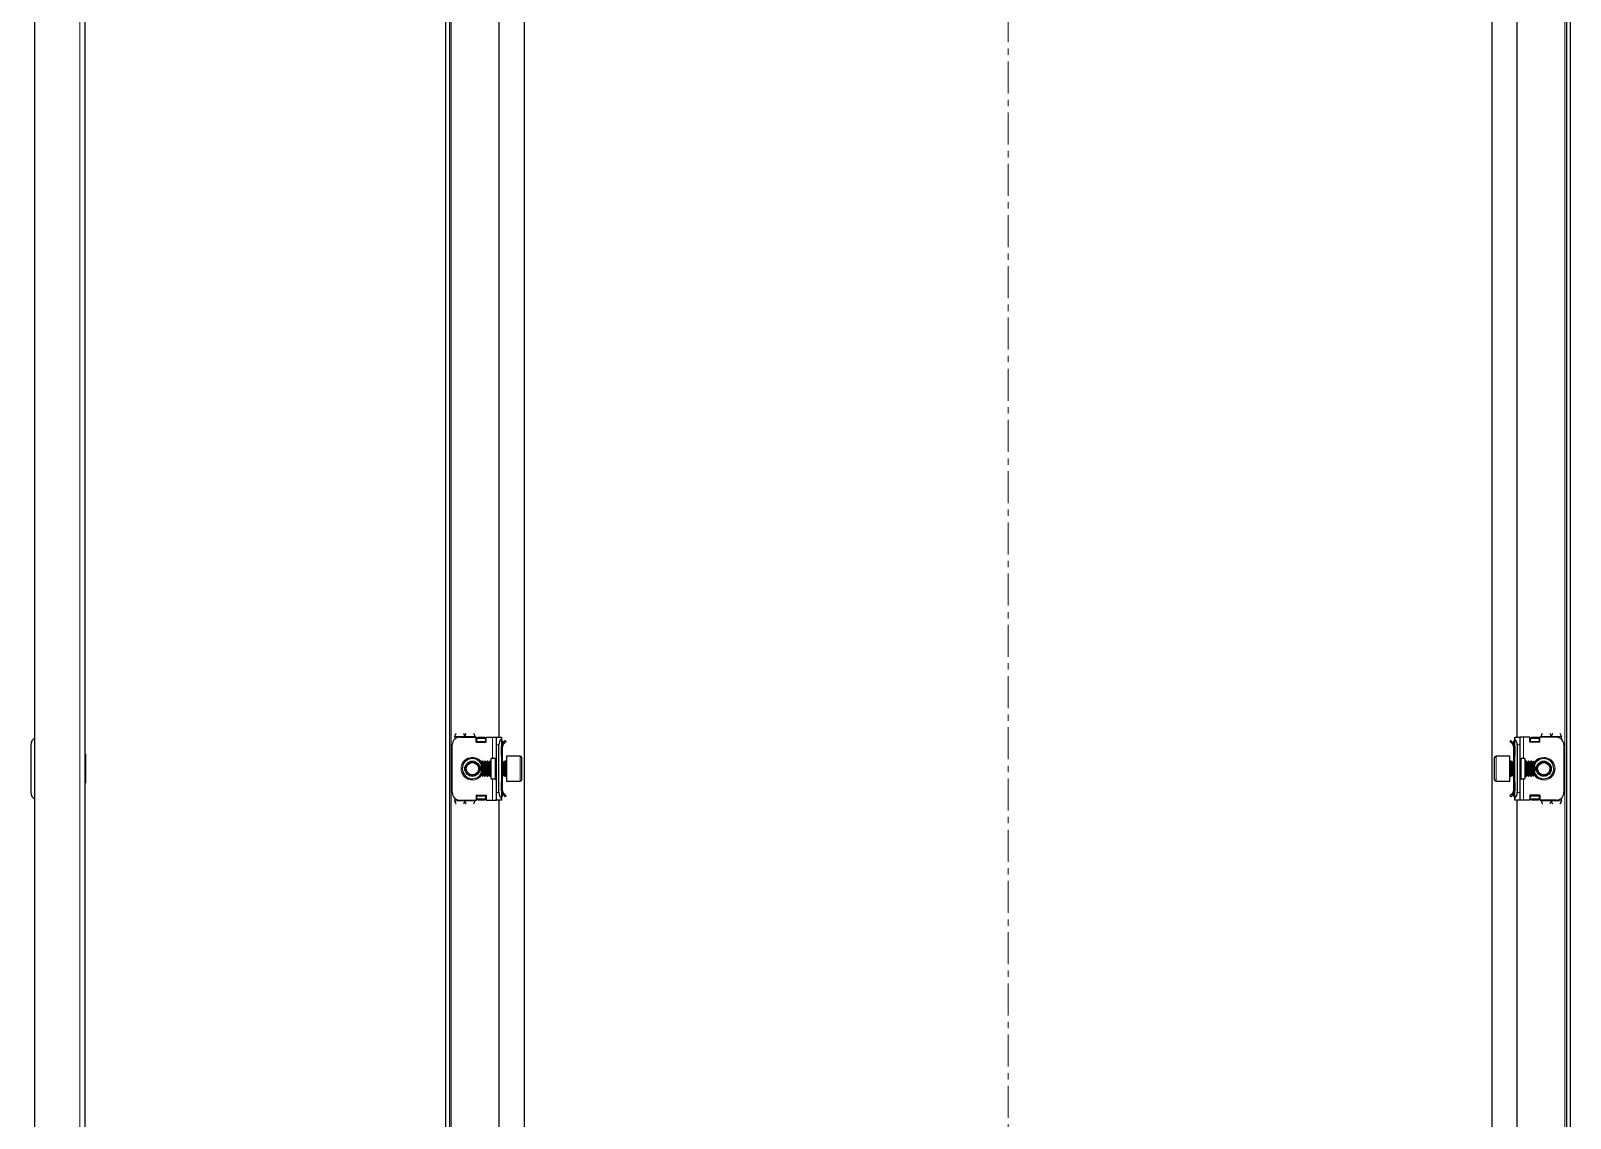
# Model space of a CAD drawing. Header units: millimetres. Extents: x 48 to 1379, y -693 to 1285.
# Drawn here: x 768 to 1379, y -143 to 289 of the extents above; entities that cross this region are included whole.
import ezdxf

# ---------------------------------------------------------------- set-up
doc = ezdxf.new("R2010")
doc.units = ezdxf.units.MM
doc.linetypes.add('CENTERX2', pattern=[20.32, 12.7, -2.54, 2.54, -2.54])
doc.layers.add('FORMAT', color=7, linetype='Continuous')

msp = doc.modelspace()

# ---------------------------------------------------------------- linework, layer by layer
at = {"color": 7, "linetype": 'Continuous', "lineweight": 25}
for p, q in [((769.88, 1189.04), (769.88, -571.96)), ((789.88, 1186.94), (789.88, -569.86)), ((933.06, -571.96), (933.06, 1189.04)), ((934.56, -571.96), (934.56, 1189.04)), ((1377.56, 1189.04), (1377.56, -571.96)), ((1379.06, 1189.04), (1379.06, -571.96)), ((964.06, 1158.04), (964.06, -540.96)), ((1348.06, -540.96), (1348.06, 1158.04)), ((954.06, 608.54), (954.06, 8.54)), ((1358.06, 8.54), (1358.06, 608.54)), ((936.56, 8.79), (936.56, 7.78)), ((938.56, 8.54), (945.06, 8.54)), ((944.56, 8.79), (944.56, 8.54)), ((945.06, 6.54), (945.06, 8.54)), ((945.26, 8.42), (945.06, 8.42)), ((945.06, 6.54), (949.06, 6.54)), ((945.26, 6.54), (945.26, 8.42)), ((945.31, 8.16), (945.81, 8.52)), ((945.81, 8.16), (945.31, 7.81)), ((945.31, 7.81), (945.31, 8.16)), ((945.31, 6.89), (945.31, 7.81)), ((945.31, 6.54), (945.31, 6.89)), ((945.81, 8.52), (945.81, 8.16)), ((945.81, 8.52), (948.31, 8.52)), ((945.81, 8.16), (948.31, 8.16)), ((948.31, 8.16), (948.31, 8.52)), ((948.31, 8.52), (948.81, 8.16)), ((948.81, 7.81), (948.31, 8.16)), ((948.81, 8.16), (948.81, 7.81)), ((948.81, 7.81), (948.81, 6.89)), ((948.81, 6.89), (948.81, 6.54)), ((949.06, 6.54), (949.06, 8.54)), ((949.06, 8.54), (951.56, 8.54)), ((951.56, 8.54), (953.06, 8.54)), ((953.06, 8.54), (955.06, 8.54)), ((953.06, 5.54), (953.06, 8.54)), ((955.06, 8.54), (955.06, 7.78)), ((955.06, 7.78), (955.06, -15.7)), ((955.06, 7.45), (955.27, 7.25)), ((955.56, 6.54), (955.56, 6.08)), ((955.65, 6.2), (956.62, 7.18)), ((956, 5.85), (955.65, 6.2)), ((956, 5.85), (956.98, 6.83)), ((956.62, 7.18), (956.98, 6.83)), ((1355.5, 7.18), (1355.15, 6.83)), ((1356.12, 5.85), (1355.15, 6.83)), ((1356.48, 6.2), (1355.5, 7.18)), ((1356.12, 5.85), (1356.48, 6.2)), ((1356.56, 6.54), (1356.56, 6.15)), ((1356.85, 7.25), (1357.06, 7.45)), ((1357.06, 8.54), (1359.06, 8.54)), ((1357.06, 7.78), (1357.06, 8.54)), ((1357.06, -15.7), (1357.06, 7.78)), ((1359.06, 8.54), (1359.06, 5.54)), ((1360.56, 8.54), (1359.06, 8.54)), ((1363.06, 8.54), (1360.56, 8.54)), ((1363.06, 6.54), (1363.06, 8.54)), ((1367.06, 6.54), (1363.06, 6.54)), ((1363.31, 8.16), (1363.81, 8.52)), ((1363.81, 8.16), (1363.31, 7.81)), ((1363.31, 7.81), (1363.31, 8.16)), ((1363.31, 6.89), (1363.31, 7.81)), ((1363.31, 6.54), (1363.31, 6.89)), ((1363.81, 8.52), (1363.81, 8.16)), ((1363.81, 8.52), (1366.31, 8.52)), ((1363.81, 8.16), (1366.31, 8.16)), ((1366.31, 8.16), (1366.31, 8.52)), ((1366.31, 8.52), (1366.81, 8.16)), ((1366.81, 7.81), (1366.31, 8.16)), ((1366.81, 8.16), (1366.81, 7.81)), ((1366.81, 7.81), (1366.81, 6.89)), ((1366.81, 6.89), (1366.81, 6.54)), ((1366.86, 8.42), (1366.86, 6.54)), ((1367.06, 8.42), (1366.86, 8.42)), ((1367.06, 6.54), (1367.06, 8.54)), ((1373.56, 8.54), (1367.06, 8.54)), ((1367.56, 8.54), (1367.56, 8.79)), ((1375.56, 7.78), (1375.56, 8.79)), ((768.38, 5.54), (768.38, -13.46)), ((790.13, 1.83), (789.88, 1.83)), ((790.13, 1.83), (790.13, -9.74)), ((935.56, -13.46), (935.56, 5.54)), ((952.56, 0.04), (951.06, 0.04)), ((951.06, -7.96), (951.06, 0.04)), ((953.06, -13.46), (953.06, 5.54)), ((954.06, -13.46), (954.06, 5.54)), ((955.56, 4.79), (955.06, 4.79)), ((955.06, 1.29), (955.06, 4.79)), ((955.56, 1.29), (955.06, 1.29)), ((955.56, 1.29), (955.56, 4.79)), ((955.56, -0.96), (955.56, 1.29)), ((962.46, 1.04), (957.06, 1.04)), ((957.06, 1.04), (957.06, -8.96)), ((963.06, 0.44), (963.06, -8.36)), ((1349.06, -1.59), (1349.06, 0.44)), ((1355.06, 1.04), (1349.66, 1.04)), ((1355.06, -1.27), (1355.06, 1.04)), ((1356.56, 4.79), (1357.06, 4.79)), ((1356.56, 4.79), (1356.56, 1.29)), ((1357.06, 1.29), (1356.56, 1.29)), ((1356.56, 1.29), (1356.56, -0.96)), ((1357.06, 4.79), (1357.06, 1.29)), ((1358.06, 5.54), (1358.06, -13.46)), ((1359.06, 5.54), (1359.06, -13.46)), ((1361.06, 0.04), (1359.56, 0.04)), ((1361.06, 0.04), (1361.06, -7.96)), ((1376.56, 5.54), (1376.56, -13.46)), ((947.62, -0.96), (947.06, -1.51)), ((947.06, -1.51), (947.06, -6.4)), ((947.67, -0.96), (947.62, -0.96)), ((947.62, -0.96), (947.62, -6.96)), ((948.06, -1.51), (947.67, -0.96)), ((947.67, -0.96), (947.67, -6.49)), ((948.45, -0.96), (948.06, -1.51)), ((948.06, -1.51), (948.06, -6.02)), ((948.06, -6.02), (948.06, -6.4)), ((948.67, -0.96), (948.45, -0.96)), ((948.45, -0.96), (948.45, -6.49)), ((949.06, -1.51), (948.67, -0.96)), ((948.67, -0.96), (948.67, -6.49)), ((949.45, -0.96), (949.06, -1.51)), ((949.06, -1.51), (949.06, -6.02)), ((949.06, -6.02), (949.06, -6.4)), ((949.67, -0.96), (949.45, -0.96)), ((949.45, -0.96), (949.45, -6.49)), ((950.06, -1.51), (949.67, -0.96)), ((949.67, -0.96), (949.67, -6.49)), ((950.45, -0.96), (950.06, -1.51)), ((950.06, -1.51), (950.06, -6.02)), ((950.06, -6.02), (950.06, -6.4)), ((950.67, -0.96), (950.45, -0.96)), ((950.45, -0.96), (950.45, -6.49)), ((951.06, -1.51), (950.67, -0.96)), ((950.67, -0.96), (950.67, -6.49)), ((955.45, -0.96), (955.06, -1.51)), ((955.67, -0.96), (955.45, -0.96)), ((955.45, -0.96), (955.45, -6.49)), ((956.06, -1.51), (955.67, -0.96)), ((955.67, -0.96), (955.67, -6.49)), ((956.45, -0.96), (956.06, -1.51)), ((956.06, -1.51), (956.06, -6.02)), ((956.06, -6.02), (956.06, -6.4)), ((956.81, -0.96), (956.45, -0.96)), ((956.45, -0.96), (956.45, -6.49)), ((1349.06, -8.36), (1349.06, -1.59)), ((1355.06, -8.96), (1355.06, -1.27)), ((1355.67, -0.96), (1355.31, -0.96)), ((1356.06, -1.51), (1355.67, -0.96)), ((1355.67, -6.49), (1355.67, -0.96)), ((1356.45, -0.96), (1356.06, -1.51)), ((1356.06, -6.02), (1356.06, -1.51)), ((1356.06, -6.4), (1356.06, -6.02)), ((1356.67, -0.96), (1356.45, -0.96)), ((1356.45, -6.49), (1356.45, -0.96)), ((1357.06, -1.51), (1356.67, -0.96)), ((1356.67, -6.49), (1356.67, -0.96)), ((1361.45, -0.96), (1361.06, -1.51)), ((1361.67, -0.96), (1361.45, -0.96)), ((1361.45, -6.49), (1361.45, -0.96)), ((1362.06, -1.51), (1361.67, -0.96)), ((1361.67, -6.49), (1361.67, -0.96)), ((1362.45, -0.96), (1362.06, -1.51)), ((1362.06, -6.02), (1362.06, -1.51)), ((1362.06, -6.4), (1362.06, -6.02)), ((1362.67, -0.96), (1362.45, -0.96)), ((1362.45, -6.49), (1362.45, -0.96)), ((1363.06, -1.51), (1362.67, -0.96)), ((1362.67, -6.49), (1362.67, -0.96)), ((1363.45, -0.96), (1363.06, -1.51)), ((1363.06, -6.02), (1363.06, -1.51)), ((1363.06, -6.4), (1363.06, -6.02)), ((1363.67, -0.96), (1363.45, -0.96)), ((1363.45, -6.49), (1363.45, -0.96)), ((1364.06, -1.51), (1363.67, -0.96)), ((1363.67, -6.49), (1363.67, -0.96)), ((1364.45, -0.96), (1364.06, -1.51)), ((1364.06, -6.02), (1364.06, -1.51)), ((1364.06, -6.4), (1364.06, -6.02)), ((1364.51, -0.96), (1364.45, -0.96)), ((1364.45, -6.49), (1364.45, -0.96)), ((1365.06, -1.51), (1364.51, -0.96)), ((1364.51, -2.34), (1364.51, -0.96)), ((1364.51, -6.96), (1364.51, -2.34)), ((1365.06, -2.64), (1365.06, -1.51)), ((1365.06, -6.4), (1365.06, -2.64)), ((789.88, -9.74), (790.13, -9.74)), ((947.06, -6.4), (947.62, -6.96)), ((947.62, -6.96), (947.67, -6.96)), ((947.67, -6.96), (948.06, -6.4)), ((947.67, -6.49), (947.67, -6.96)), ((948.06, -6.4), (948.45, -6.96)), ((948.45, -6.49), (948.45, -6.96)), ((948.45, -6.96), (948.67, -6.96)), ((948.67, -6.96), (949.06, -6.4)), ((948.67, -6.49), (948.67, -6.96)), ((949.06, -6.4), (949.45, -6.96)), ((949.45, -6.49), (949.45, -6.96)), ((949.45, -6.96), (949.67, -6.96)), ((949.67, -6.96), (950.06, -6.4)), ((949.67, -6.49), (949.67, -6.96)), ((950.06, -6.4), (950.45, -6.96)), ((950.45, -6.49), (950.45, -6.96)), ((950.45, -6.96), (950.67, -6.96)), ((950.67, -6.96), (951.06, -6.4)), ((950.67, -6.49), (950.67, -6.96)), ((951.06, -7.96), (952.56, -7.96)), ((955.06, -6.4), (955.45, -6.96)), ((955.06, -9.21), (955.56, -9.21)), ((955.06, -12.71), (955.06, -9.21)), ((955.45, -6.49), (955.45, -6.96)), ((955.45, -6.96), (955.67, -6.96)), ((955.56, -9.21), (955.56, -6.96)), ((955.56, -12.71), (955.56, -9.21)), ((955.67, -6.96), (956.06, -6.4)), ((955.67, -6.49), (955.67, -6.96)), ((956.06, -6.4), (956.45, -6.96)), ((956.45, -6.49), (956.45, -6.96)), ((956.45, -6.96), (956.81, -6.96)), ((957.06, -8.96), (962.46, -8.96)), ((1349.66, -8.96), (1355.06, -8.96)), ((1355.31, -6.96), (1355.67, -6.96)), ((1355.67, -6.96), (1356.06, -6.4)), ((1355.67, -6.96), (1355.67, -6.49)), ((1356.06, -6.4), (1356.45, -6.96)), ((1356.45, -6.96), (1356.45, -6.49)), ((1356.45, -6.96), (1356.67, -6.96)), ((1356.56, -6.96), (1356.56, -9.21)), ((1356.56, -9.21), (1357.06, -9.21)), ((1356.56, -9.21), (1356.56, -12.71)), ((1356.67, -6.96), (1357.06, -6.4)), ((1356.67, -6.96), (1356.67, -6.49)), ((1357.06, -9.21), (1357.06, -12.71)), ((1359.56, -7.96), (1361.06, -7.96)), ((1361.06, -6.4), (1361.45, -6.96)), ((1361.45, -6.96), (1361.45, -6.49)), ((1361.45, -6.96), (1361.67, -6.96)), ((1361.67, -6.96), (1362.06, -6.4)), ((1361.67, -6.96), (1361.67, -6.49)), ((1362.06, -6.4), (1362.45, -6.96)), ((1362.45, -6.96), (1362.45, -6.49)), ((1362.45, -6.96), (1362.67, -6.96)), ((1362.67, -6.96), (1363.06, -6.4)), ((1362.67, -6.96), (1362.67, -6.49)), ((1363.06, -6.4), (1363.45, -6.96)), ((1363.45, -6.96), (1363.45, -6.49)), ((1363.45, -6.96), (1363.67, -6.96)), ((1363.67, -6.96), (1364.06, -6.4)), ((1363.67, -6.96), (1363.67, -6.49)), ((1364.06, -6.4), (1364.45, -6.96)), ((1364.45, -6.96), (1364.45, -6.49)), ((1364.45, -6.96), (1364.51, -6.96)), ((1364.51, -6.96), (1365.06, -6.4)), ((936.56, -15.7), (936.56, -16.71)), ((938.56, -16.46), (945.06, -16.46)), ((944.56, -16.46), (944.56, -16.71)), ((945.06, -14.46), (945.06, -16.46)), ((945.06, -14.46), (949.06, -14.46)), ((945.06, -16.34), (945.26, -16.34)), ((945.26, -16.34), (945.26, -14.46)), ((945.31, -14.81), (945.31, -14.46)), ((945.31, -15.73), (945.31, -14.81)), ((945.31, -16.08), (945.31, -15.73)), ((945.31, -15.73), (945.81, -16.08)), ((945.81, -16.43), (945.31, -16.08)), ((945.81, -16.08), (945.81, -16.43)), ((948.31, -16.08), (945.81, -16.08)), ((948.31, -16.43), (945.81, -16.43)), ((948.31, -16.08), (948.81, -15.73)), ((948.31, -16.43), (948.31, -16.08)), ((948.81, -16.08), (948.31, -16.43)), ((948.81, -14.46), (948.81, -14.81)), ((948.81, -14.81), (948.81, -15.73)), ((948.81, -15.73), (948.81, -16.08)), ((949.06, -14.46), (949.06, -16.46)), ((949.06, -16.46), (951.56, -16.46)), ((951.56, -16.46), (953.06, -16.46)), ((953.06, -16.46), (953.06, -13.46)), ((955.06, -16.46), (953.06, -16.46)), ((954.06, -16.46), (954.06, -491.46)), ((955.56, -12.71), (955.06, -12.71)), ((955.27, -15.17), (955.06, -15.37)), ((955.06, -15.7), (955.06, -16.46)), ((955.56, -14.46), (955.56, -14.07)), ((956, -13.77), (955.65, -14.12)), ((955.65, -14.12), (956.62, -15.1)), ((956, -13.77), (956.98, -14.74)), ((956.62, -15.1), (956.98, -14.74)), ((1356.12, -13.77), (1355.15, -14.74)), ((1355.5, -15.1), (1355.15, -14.74)), ((1356.48, -14.12), (1355.5, -15.1)), ((1356.12, -13.77), (1356.48, -14.12)), ((1356.56, -12.71), (1357.06, -12.71)), ((1356.56, -14.46), (1356.56, -14)), ((1357.06, -15.37), (1356.85, -15.17)), ((1357.06, -16.46), (1357.06, -15.7)), ((1359.06, -16.46), (1357.06, -16.46)), ((1358.06, -491.46), (1358.06, -16.46)), ((1359.06, -13.46), (1359.06, -16.46)), ((1360.56, -16.46), (1359.06, -16.46)), ((1363.06, -16.46), (1360.56, -16.46)), ((1367.06, -14.46), (1363.06, -14.46)), ((1363.06, -14.46), (1363.06, -16.46)), ((1363.31, -14.81), (1363.31, -14.46)), ((1363.31, -15.73), (1363.31, -14.81)), ((1363.31, -15.73), (1363.81, -16.08)), ((1363.31, -16.08), (1363.31, -15.73)), ((1363.81, -16.43), (1363.31, -16.08)), ((1366.31, -16.08), (1363.81, -16.08)), ((1363.81, -16.08), (1363.81, -16.43)), ((1366.31, -16.43), (1363.81, -16.43)), ((1366.31, -16.08), (1366.81, -15.73)), ((1366.31, -16.43), (1366.31, -16.08)), ((1366.81, -16.08), (1366.31, -16.43)), ((1366.81, -14.46), (1366.81, -14.81)), ((1366.81, -14.81), (1366.81, -15.73)), ((1366.81, -15.73), (1366.81, -16.08)), ((1366.86, -14.46), (1366.86, -16.34)), ((1366.86, -16.34), (1367.06, -16.34)), ((1367.06, -14.46), (1367.06, -16.46)), ((1373.56, -16.46), (1367.06, -16.46)), ((1367.56, -16.71), (1367.56, -16.46)), ((1375.56, -16.71), (1375.56, -15.7))]:
    msp.add_line(p, q, dxfattribs=at)
at = {"color": 8, "linetype": 'Continuous', "lineweight": 18}
for p, q in [((787.78, 1189.04), (787.78, -571.96)), ((935.16, -569.86), (935.16, 1186.94)), ((1376.96, 1186.94), (1376.96, -569.86)), ((936.56, 8.79), (940.56, 8.79)), ((940.56, 8.79), (944.56, 8.79)), ((948.81, 6.89), (945.31, 6.89)), ((951.56, 0.04), (951.56, 8.54)), ((955.06, 7.04), (955.27, 7.25)), ((955.06, 6.54), (955.56, 6.54)), ((1357.06, 6.54), (1356.56, 6.54)), ((1357.06, 7.04), (1356.85, 7.25)), ((1360.56, 8.54), (1360.56, 0.04)), ((1366.81, 6.89), (1363.31, 6.89)), ((1367.56, 8.79), (1371.56, 8.79)), ((1375.56, 8.79), (1371.56, 8.79)), ((952.56, -7.96), (952.56, 0.04)), ((954.06, 5.54), (953.06, 5.54)), ((962.46, -8.96), (962.46, 1.04)), ((1349.66, 1.04), (1349.66, -1.27)), ((1359.06, 5.54), (1358.06, 5.54)), ((1359.56, 0.04), (1359.56, -7.96)), ((956.81, -2.34), (956.81, -0.96)), ((956.81, -6.96), (956.81, -2.34)), ((1349.66, -1.27), (1349.66, -8.96)), ((1355.31, -0.96), (1355.31, -6.96)), ((951.56, -16.46), (951.56, -7.96)), ((1360.56, -7.96), (1360.56, -16.46)), ((936.56, -16.71), (940.56, -16.71)), ((944.56, -16.71), (940.56, -16.71)), ((945.31, -14.81), (948.81, -14.81)), ((953.06, -13.46), (954.06, -13.46)), ((955.06, -14.46), (955.56, -14.46)), ((955.06, -14.96), (955.27, -15.17)), ((1357.06, -14.46), (1356.56, -14.46)), ((1357.06, -14.96), (1356.85, -15.17)), ((1358.06, -13.46), (1359.06, -13.46)), ((1363.31, -14.81), (1366.81, -14.81)), ((1371.56, -16.71), (1367.56, -16.71)), ((1375.56, -16.71), (1371.56, -16.71))]:
    msp.add_line(p, q, dxfattribs=at)
at = {"color": 7, "linetype": 'Continuous', "lineweight": 25}
for centre, radius in [((943.56, -3.96), 3), ((943.56, -3.96), 2.76), ((943.56, -3.96), 2.45), ((1368.56, -3.96), 3), ((1368.56, -3.96), 2.76), ((1368.56, -3.96), 2.45)]:
    msp.add_circle(centre, radius, dxfattribs=at)
for centre, radius, start, end in [((771.38, 5.54), 3, 120, 180), ((938.56, 5.54), 3, 90, 180), ((957.06, 5.54), 3, 131.81031, 180), ((954.56, 6.54), 1, 360, 45), ((1357.56, 6.54), 1, 135, 180), ((1355.06, 5.54), 3, 360, 48.18969), ((1373.56, 5.54), 3, 360, 90), ((943.56, -3.96), 4, 90, 331.04498), ((943.56, -3.96), 4, 28.95502, 90), ((952.56, 0.54), 0.5, 270, 0), ((962.46, 0.44), 0.6, 0, 90), ((1349.66, 0.44), 0.6, 90, 180), ((1359.56, 0.54), 0.5, 180, 270), ((1368.56, -3.96), 4, 270, 151.04498), ((956.81, -0.71), 0.25, 270, 0), ((1355.31, -0.71), 0.25, 180, 270), ((1368.56, -3.96), 4, 208.95502, 270), ((952.56, -8.46), 0.5, 360, 90), ((956.81, -7.21), 0.25, 360, 90), ((962.46, -8.36), 0.6, 270, 360), ((1349.66, -8.36), 0.6, 180, 270), ((1355.31, -7.21), 0.25, 90, 180), ((1359.56, -8.46), 0.5, 90, 180), ((771.38, -13.46), 3, 180, 240), ((938.56, -13.46), 3, 180, 270), ((957.06, -13.46), 3, 180, 228.18969), ((954.56, -14.46), 1, 315, 0), ((1357.56, -14.46), 1, 180, 225), ((1355.06, -13.46), 3, 311.81031, 360), ((1373.56, -13.46), 3, 270, 360)]:
    msp.add_arc(centre, radius, start, end, dxfattribs=at)
at = {"color": 8, "linetype": 'Continuous', "lineweight": 18}
for centre, start, end in [((943.56, -3.96), 35.46217, 270), ((1368.56, -3.96), 215.46217, 90), ((1368.56, -3.96), 90, 144.53783), ((943.56, -3.96), 270, 324.53783)]:
    msp.add_arc(centre, 4.5, start, end, dxfattribs=at)
at = {"color": 7, "linetype": 'Continuous', "lineweight": 25}
for points, knots in [([(936.56, 8.79), (936.66, 9.03), (936.85, 9.52), (937.04, 9.92), (937.13, 10.11)], [0, 0, 0, 0, 0.502065, 1, 1, 1, 1]), ([(939.99, 10.1), (940.07, 9.95), (940.24, 9.6), (940.43, 9.11), (940.55, 8.83), (940.56, 8.79)], [0, 0, 0, 0, 0.415483, 0.917152, 1, 1, 1, 1]), ([(940.56, 8.79), (940.66, 9.03), (940.85, 9.52), (941.04, 9.92), (941.13, 10.11)], [0, 0, 0, 0, 0.502065, 1, 1, 1, 1]), ([(943.99, 10.1), (944.07, 9.95), (944.24, 9.6), (944.43, 9.11), (944.55, 8.83), (944.56, 8.79)], [0, 0, 0, 0, 0.415483, 0.917152, 1, 1, 1, 1]), ([(955.65, 6.2), (955.49, 6.02), (955.19, 5.64), (955.07, 5.11), (955.06, 4.83), (955.06, 4.79)], [0, 0, 0, 0, 0.461863, 0.923726, 1, 1, 1, 1]), ([(1357.06, 4.79), (1357.04, 5.03), (1356.98, 5.52), (1356.7, 5.97), (1356.5, 6.18), (1356.48, 6.2)], [0, 0, 0, 0, 0.461863, 0.923726, 1, 1, 1, 1]), ([(1367.56, 8.79), (1367.66, 9.03), (1367.85, 9.52), (1368.04, 9.92), (1368.13, 10.11)], [0, 0, 0, 0, 0.502065, 1, 1, 1, 1]), ([(1370.99, 10.1), (1371.07, 9.95), (1371.24, 9.6), (1371.43, 9.11), (1371.55, 8.83), (1371.56, 8.79)], [0, 0, 0, 0, 0.415483, 0.917152, 1, 1, 1, 1]), ([(1371.56, 8.79), (1371.66, 9.03), (1371.85, 9.52), (1372.04, 9.92), (1372.13, 10.11)], [0, 0, 0, 0, 0.502065, 1, 1, 1, 1]), ([(1374.99, 10.1), (1375.07, 9.95), (1375.24, 9.6), (1375.43, 9.11), (1375.55, 8.83), (1375.56, 8.79)], [0, 0, 0, 0, 0.415483, 0.917152, 1, 1, 1, 1]), ([(956, 5.85), (955.88, 5.7), (955.7, 5.47), (955.58, 5.09), (955.57, 4.89), (955.56, 4.79)], [0, 0, 0, 0, 0.485042, 0.738404, 1, 1, 1, 1]), ([(1356.56, 4.79), (1356.54, 4.98), (1356.51, 5.27), (1356.32, 5.62), (1356.19, 5.77), (1356.12, 5.85)], [0, 0, 0, 0, 0.485042, 0.738404, 1, 1, 1, 1]), ([(937.13, -18.02), (937.05, -17.86), (936.88, -17.52), (936.69, -17.03), (936.58, -16.75), (936.56, -16.71)], [0, 0, 0, 0, 0.4154826, 0.9171518, 1, 1, 1, 1]), ([(940.56, -16.71), (940.47, -16.95), (940.28, -17.44), (940.08, -17.84), (939.99, -18.03)], [0, 0, 0, 0, 0.502065, 1, 1, 1, 1]), ([(941.13, -18.02), (941.05, -17.86), (940.88, -17.52), (940.69, -17.03), (940.58, -16.75), (940.56, -16.71)], [0, 0, 0, 0, 0.4154826, 0.9171518, 1, 1, 1, 1]), ([(944.56, -16.71), (944.47, -16.95), (944.28, -17.44), (944.08, -17.84), (943.99, -18.03)], [0, 0, 0, 0, 0.502065, 1, 1, 1, 1]), ([(955.06, -12.71), (955.09, -12.95), (955.14, -13.43), (955.43, -13.89), (955.62, -14.1), (955.65, -14.12)], [0, 0, 0, 0, 0.461863, 0.923726, 1, 1, 1, 1]), ([(955.56, -12.71), (955.58, -12.9), (955.61, -13.19), (955.8, -13.54), (955.93, -13.69), (956, -13.77)], [0, 0, 0, 0, 0.485042, 0.738404, 1, 1, 1, 1]), ([(1356.12, -13.77), (1356.24, -13.62), (1356.42, -13.39), (1356.54, -13.01), (1356.56, -12.81), (1356.56, -12.71)], [0, 0, 0, 0, 0.485042, 0.738404, 1, 1, 1, 1]), ([(1356.48, -14.12), (1356.63, -13.93), (1356.93, -13.56), (1357.06, -13.03), (1357.06, -12.75), (1357.06, -12.71)], [0, 0, 0, 0, 0.461863, 0.923726, 1, 1, 1, 1]), ([(1368.13, -18.02), (1368.05, -17.86), (1367.88, -17.52), (1367.69, -17.03), (1367.58, -16.75), (1367.56, -16.71)], [0, 0, 0, 0, 0.415483, 0.917152, 1, 1, 1, 1]), ([(1371.56, -16.71), (1371.47, -16.95), (1371.28, -17.44), (1371.08, -17.84), (1370.99, -18.03)], [0, 0, 0, 0, 0.5020654, 1, 1, 1, 1]), ([(1372.13, -18.02), (1372.05, -17.86), (1371.88, -17.52), (1371.69, -17.03), (1371.58, -16.75), (1371.56, -16.71)], [0, 0, 0, 0, 0.415483, 0.917152, 1, 1, 1, 1]), ([(1375.56, -16.71), (1375.47, -16.95), (1375.28, -17.44), (1375.08, -17.84), (1374.99, -18.03)], [0, 0, 0, 0, 0.502065, 1, 1, 1, 1])]:
    msp.add_open_spline(points, degree=3, knots=knots, dxfattribs=at)
at = {"layer": 'FORMAT', "linetype": 'CENTERX2', "lineweight": 18}
msp.add_line((1156.06, 1191.04), (1156.06, -573.96), dxfattribs=at)

doc.saveas('drawing.dxf')
